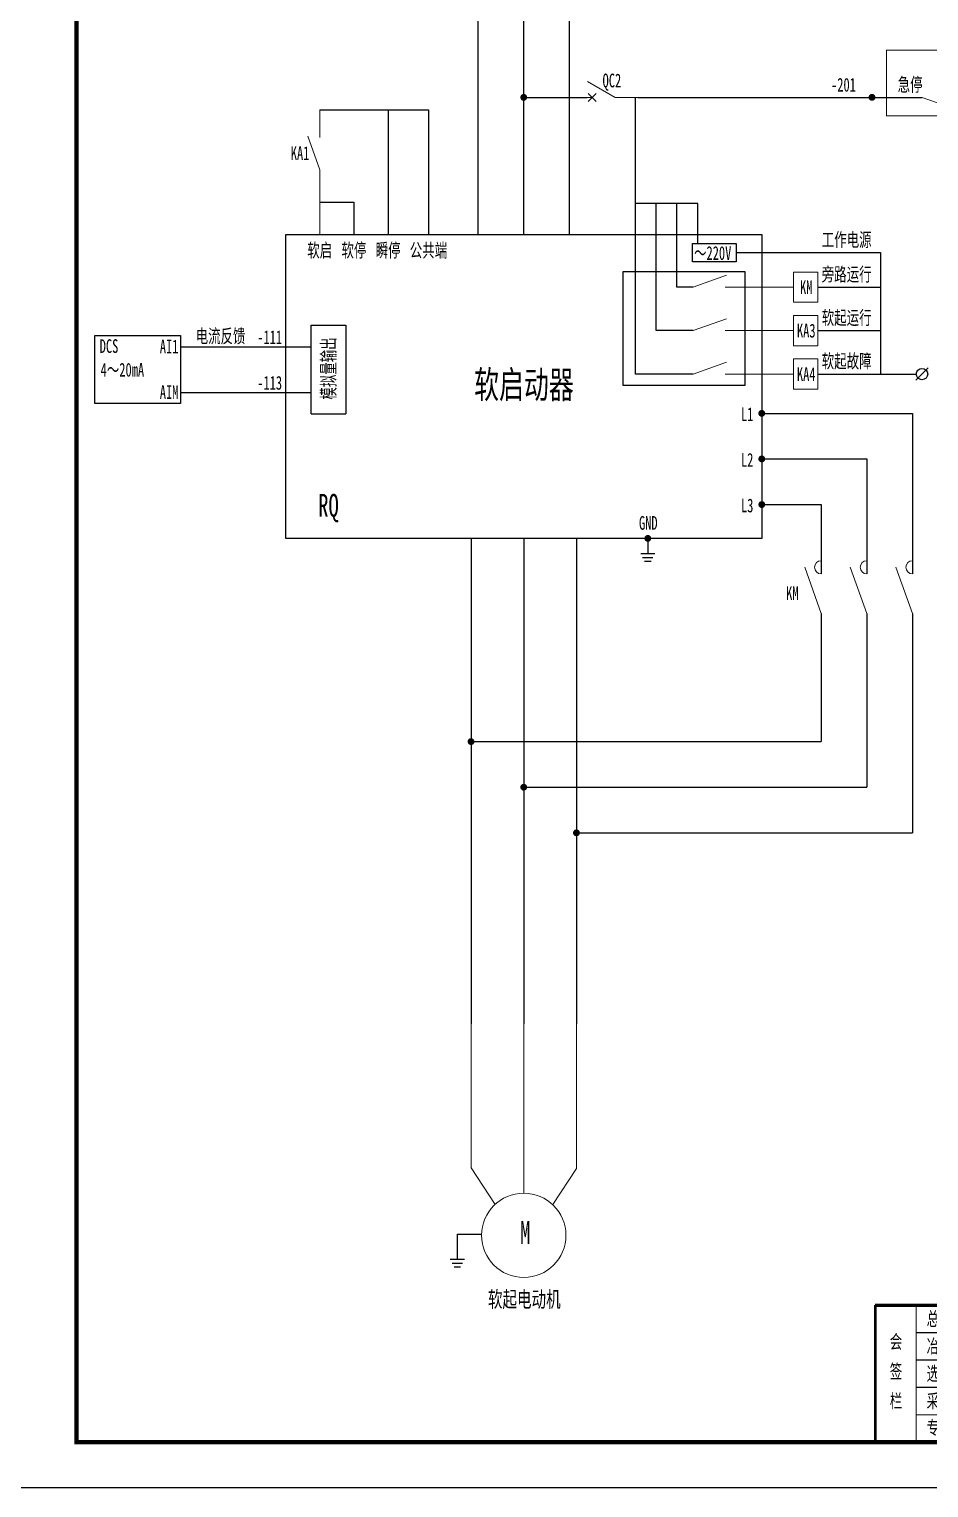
# Model space of a CAD drawing. Header units: millimetres. Extents: x -24326 to 675674, y 148048 to 606396.
# Drawn here: x 297438 to 317151, y 167048 to 199024 of the extents above; entities that cross this region are included whole.
import ezdxf
from ezdxf.enums import TextEntityAlignment as Align

# ---------------------------------------------------------------- set-up
doc = ezdxf.new("R2010")
doc.units = ezdxf.units.MM
doc.linetypes.add('常规', pattern=[20, 10, 0, 10])
for name, color, linetype, lineweight in [('1轮廓实线层', 3, 'Continuous', 5), ('_0', 7, 'Continuous', 25), ('SW', 8, 'Continuous', 20)]:
    doc.layers.add(name, color=color, linetype=linetype, lineweight=lineweight)
for name, color, linetype in [('BORDER', 7, 'Continuous'), ('MX', 3, 'Continuous'), ('TEXT', 4, 'Continuous'), ('动力平面导线层', 3, '常规'), ('动力平面设备层', 1, 'Continuous'), ('图框', 7, 'Continuous'), ('标注-照明', 7, 'Continuous'), ('照明平面导线层', 3, 'Continuous'), ('照明平面设备层', 1, 'Continuous'), ('表格图框层', 7, 'Continuous')]:
    doc.layers.add(name, color=color, linetype=linetype)
doc.styles.add('HZ', font='simsun.ttf', dxfattribs={"width": 0.75})
doc.styles.add('标准', font='NSimSun.ttf', dxfattribs={"width": 0.667})

# ---------------------------------------------------------------- blocks, each defined once
blk = doc.blocks.new('3')
at = {"layer": 'TEXT', "color": 7, "lineweight": 25, "style": 'HZ', "width": 0.75}
for s, height, p in [('铜陵有色设计研究院有限责任公司', 400, (221501, 249018)), ('Tongling Nonferrous Design and Research Institute Co.,Ltd.', 200, (221613, 248659))]:
    blk.add_text(s, height=height, dxfattribs=at).set_placement(p)
blk = doc.blocks.new('铜陵有色图签02')
at = {"layer": '图框', "linetype": 'Continuous', "lineweight": 50}
for p, q in [((-38401, 3003), (-38401, 1)), ((-29100, 3001), (-29100, 0))]:
    blk.add_line(p, q, dxfattribs=at)
at = {"layer": '图框', "color": 7, "linetype": 'Continuous', "lineweight": 25}
for p, q in [((-36201, 3010), (-36201, 9)), ((-34701, 3010), (-34701, 9)), ((-33401, 3017), (-33401, 16)), ((-31901, 3017), (-31901, 16)), ((-30601, 3017), (-30601, 16)), ((-29100, 1201), (-37501, 1201))]:
    blk.add_line(p, q, dxfattribs=at)
at = {"layer": '图框', "color": 7, "linetype": 'Continuous', "lineweight": 35}
for p, q in [((-27300, 3001), (-27300, 1)), ((-21600, 1197), (-21600, -3)), ((-17100, 1200), (-17100, 0)), ((-15450, 0), (-15450, 1200)), ((-14550, 1200), (-14550, 0)), ((-12000, 1201), (-12000, 1)), ((-6900, 1202), (-6900, 2))]:
    blk.add_line(p, q, dxfattribs=at)
at = {"layer": '图框', "lineweight": 25}
blk.add_line((-17723, 1830), (-13223, 1830), dxfattribs=at)
at = {"layer": '图框', "lineweight": 70, "const_width": 70}
blk.add_lwpolyline([(-17980, 3001), (0, 3001), (-38401, 3001)], dxfattribs=at)
at = {"layer": '图框', "color": 7, "linetype": 'Continuous', "lineweight": 25, "const_width": 25}
for points in [[(-37501, 3000), (-37501, 0)], [(-25800, 3001), (-25800, 1)], [(-24300, 3001), (-24300, 1)], [(-23100, 2401), (-37501, 2401)], [(-23100, 1801), (-37501, 1801)], [(-23100, 1201), (-29100, 1201)], [(-602, 943), (-932, 371), (-272, 371), (-602, 943)], [(-12900, 600), (-18000, 600), (-37501, 600)]]:
    blk.add_lwpolyline(points, dxfattribs=at)
at = {"layer": '图框', "linetype": 'Continuous', "lineweight": 50, "const_width": 50}
for points in [[(-23100, 3001), (-23100, 1)], [(-18000, 3000), (-18000, 0)]]:
    blk.add_lwpolyline(points, dxfattribs=at)
at = {"layer": '图框', "lineweight": 50, "const_width": 50}
for points in [[(-12900, 3001), (-12900, 1)], [(-7800, 3001), (-7800, 1)], [(0, 3000), (0, 0)], [(-23100, 1200), (0, 1200)]]:
    blk.add_lwpolyline(points, dxfattribs=at)
at = {"layer": '图框', "lineweight": 25, "const_width": 35}
blk.add_lwpolyline([(-17723, 1930), (-13223, 1930)], dxfattribs=at)
at = {"layer": '图框', "color": 7, "linetype": 'Continuous', "lineweight": 35, "const_width": 25}
blk.add_lwpolyline([(-1200, 1201), (-1200, 0)], dxfattribs=at)
at = {"layer": '图框', "linetype": 'Continuous', "lineweight": 70, "const_width": 70}
blk.add_lwpolyline([(-38401, 1), (0, 0)], dxfattribs=at)
at = {"layer": '图框', "lineweight": 25}
blk.add_blockref('3', (-228268, -246986), dxfattribs=at)
at = {"layer": 'TEXT', "color": 7, "lineweight": 25, "style": '标准', "width": 0.667}
for s, height, p in [('总  图', 300, (-36862, 2555)), ('建  筑', 300, (-34062, 2562)), ('热  工', 300, (-31262, 2562)), ('项目负责人', 350, (-28197, 2541)), ('会', 300, (-37942, 2054)), ('冶  炼', 300, (-36862, 1955)), ('化  工', 300, (-34062, 1962)), ('给排水', 300, (-31262, 1962)), ('审  定', 350, (-28197, 1941)), ('签', 300, (-37942, 1404)), ('选  矿', 300, (-36862, 1355)), ('暖  通', 300, (-34062, 1362)), ('自  控', 300, (-31262, 1362)), ('审  核', 350, (-28197, 1341)), ('栏', 300, (-37942, 754)), ('采  矿', 300, (-36862, 754)), ('机  械', 300, (-34062, 761)), ('电  气', 300, (-31262, 761)), ('校  对', 350, (-28197, 741)), ('项目编号', 350, (-22343, 730)), ('专业', 350, (-17559, 730)), ('比例', 350, (-15009, 730)), ('所属', 350, (-12438, 730)), ('图号', 350, (-7339, 495)), ('专  业', 300, (-36862, 170)), ('签  字', 300, (-35449, 170)), ('专  业', 300, (-34062, 177)), ('签  字', 300, (-32649, 177)), ('专  业', 300, (-31262, 177)), ('签  字', 300, (-29849, 177)), ('设  计', 350, (-28197, 139)), ('设计阶段', 350, (-22343, 130)), ('图幅', 350, (-17559, 130)), ('日期', 350, (-15009, 130)), ('图号', 350, (-12438, 130))]:
    blk.add_text(s, height=height, dxfattribs=at).set_placement(p, align=Align.CENTER)
blk = doc.blocks.new('*U51')
at = {"layer": '1轮廓实线层'}
for p, q in [((0, 15), (0, 10)), ((0, 5), (-3.5, 11.06)), ((0, 10), (-0.88, 10.88)), ((0, 10), (-0.88, 9.12)), ((0, 10), (0.88, 10.88)), ((0, 10), (0.88, 9.12)), ((0, 5), (0, 0))]:
    blk.add_line(p, q, dxfattribs=at)

msp = doc.modelspace()

# ---------------------------------------------------------------- linework, layer by layer
at = {"linetype": 'ByBlock'}
for q in [(317133.86764, 191596.74523), (316868.36498, 191331.24258)]:
    msp.add_line((317001.11631, 191463.99391), q, dxfattribs=at)
at = {"color": 7, "linetype": 'ByBlock', "lineweight": 20, "const_width": 75}
for points in [[(308237.04844, 197529.49008, 1), (308312.04844, 197529.49008, 1)], [(315868.68536, 197529.49008, 1), (315943.68536, 197529.49008, 1)], [(313453.37842, 190602.49913, 1), (313528.37842, 190602.49913, 1)], [(313453.37842, 189602.49913, 1), (313528.37842, 189602.49913, 1)], [(313453.37842, 188602.49894, 1), (313528.37842, 188602.49894, 1)], [(310955.72357, 187861.46685, 1), (311030.72357, 187861.46685, 1)], [(307082.18306, 183406.55533, 1), (307157.18306, 183406.55533, 1)], [(308237.04844, 182406.55533, 1), (308312.04844, 182406.55533, 1)], [(309391.91404, 181406.55533, 1), (309466.91404, 181406.55533, 1)]]:
    msp.add_lwpolyline(points, format="xyb", close=True, dxfattribs=at)
at = {"linetype": 'ByBlock'}
msp.add_circle((317001.11631, 191463.99391), 125, dxfattribs=at)
at = {"layer": '_0', "color": 0, "linetype": 'ByBlock'}
for p, q in [((307274.53202, 194522.73738), (307274.53202, 203008.17077)), ((308274.53202, 194522.73738), (308274.53202, 203008.17077)), ((309274.53202, 194522.73738), (309274.53202, 203008.17077)), ((303618.78955, 190589.00867), (303618.78955, 192535.59404)), ((303618.78955, 192535.59404), (304375.07589, 192535.59404)), ((304375.07589, 192535.59404), (304375.07589, 190589.00867)), ((300753.58278, 192062.30136), (303618.78955, 192062.30136)), ((300753.58278, 191062.30136), (303618.78955, 191062.30136)), ((303618.78955, 190589.00867), (304375.07589, 190589.00867)), ((310993.22357, 187861.46685), (310993.22357, 187529.95131)), ((306820.05951, 172609.77561), (307352.35354, 172609.77561))]:
    msp.add_line(p, q, dxfattribs=at)
at = {"layer": '_0', "color": 4, "linetype": 'ByBlock', "ltscale": 10}
for p, q in [((298875.08207, 192308.24306), (300753.58278, 192308.24306)), ((298875.08207, 190816.35966), (298875.08207, 192308.24306)), ((300753.58278, 192308.24306), (300753.58278, 190816.35966)), ((300753.58278, 190816.35966), (298875.08207, 190816.35966))]:
    msp.add_line(p, q, dxfattribs=at)
at = {"layer": '_0', "linetype": 'ByBlock'}
msp.add_line((306820.05951, 172057.39171), (306820.05951, 172609.77561), dxfattribs=at)
at = {"layer": 'BORDER', "linetype": 'ByBlock'}
for p, q in [((313490.862, 190602.49913), (316791.83201, 190602.49913)), ((316791.83201, 190602.49913), (316791.83201, 187083.53806)), ((313490.862, 189602.49913), (315791.83201, 189602.49913)), ((315791.83201, 189602.49913), (315791.83201, 187083.53806)), ((314791.83195, 188602.49894), (314791.83214, 187083.53806)), ((307119.6662, 187861.46685), (307119.66724, 177218.71544)), ((308274.53202, 187861.46685), (308274.53202, 177218.71544)), ((309429.39762, 187861.46685), (309429.39762, 177218.71544)), ((314791.83201, 186217.38886), (314791.83201, 183406.55533)), ((315791.83201, 186217.38886), (315791.83201, 182406.55533)), ((316791.83201, 186217.38886), (316791.83201, 181406.55533)), ((307119.66664, 183406.55533), (314791.83201, 183406.55533)), ((308274.53202, 182406.55533), (315791.83201, 182406.55533)), ((309429.39762, 181406.55533), (316791.83201, 181406.55533))]:
    msp.add_line(p, q, dxfattribs=at)
at = {"layer": 'MX', "color": 7, "linetype": 'ByBlock', "lineweight": 20}
for p, q in [((314791.83201, 186217.38886), (314430.93651, 187227.89626)), ((315791.832, 186217.38886), (315430.9365, 187227.89626)), ((316791.832, 186217.38886), (316430.9365, 187227.89626)), ((307119.66642, 177227.57052), (307119.66642, 174062.44843)), ((308274.53202, 177218.71544), (308274.53202, 173507.68766)), ((309429.39762, 177218.71544), (309429.39762, 174044.58275)), ((307119.66642, 174062.44843), (307651.81458, 173255.69002)), ((309429.39762, 174044.58275), (308909.03389, 173255.69002))]:
    msp.add_line(p, q, dxfattribs=at)
msp.add_circle((308274.89295, 172583.79525), 923.89248, dxfattribs=at)
for centre in [(314791.83201, 187227.89626), (315791.832, 187227.89626), (316791.832, 187227.89626)]:
    msp.add_arc(centre, 144.3582, 89.999997225, 269.99999445, dxfattribs=at)
at = {"layer": 'TEXT', "color": 7, "linetype": 'ByBlock', "ltscale": 100}
msp.add_line((303058.20204, 187861.46685), (303058.20204, 194522.73738), dxfattribs=at)
at = {"layer": '动力平面导线层', "color": 0, "linetype": 'ByBlock'}
for p, q in [((310722.40482, 195203.59095), (310722.40482, 197529.49008)), ((310774.53202, 197529.49008), (317002.43189, 197529.49008)), ((303803.75824, 197256.57165), (306186.94309, 197256.57165)), ((305303.75824, 197256.57165), (305303.75824, 194522.73738)), ((306186.94309, 197256.57165), (306186.94309, 194522.73738)), ((303803.75824, 195230.20513), (304553.75824, 195230.20513)), ((304553.75824, 195230.20513), (304553.75824, 194522.73738)), ((312085.65197, 195203.59095), (310722.40482, 195203.59095)), ((310722.40482, 191463.99391), (310722.40482, 195203.59095)), ((311176.82054, 192415.67786), (311176.82054, 195203.59095)), ((311631.23625, 193367.36181), (311631.23625, 195203.59095)), ((312085.65197, 194324.86685), (312085.65197, 195203.59095)), ((312932.88418, 194125.62875), (316093.80329, 194125.62875)), ((316093.80329, 194125.62875), (316093.80329, 191463.99391)), ((311989.54936, 193367.36181), (311631.23625, 193367.36181)), ((314719.20886, 193367.36181), (316093.80329, 193367.36181)), ((311989.54936, 192415.67786), (311176.82054, 192415.67786)), ((314719.20886, 192415.67786), (316093.80329, 192415.67786)), ((311989.54936, 191463.99391), (310722.40482, 191463.99391)), ((314719.20886, 191463.99391), (316876.11631, 191463.99391))]:
    msp.add_line(p, q, dxfattribs=at)
at = {"layer": '动力平面导线层', "color": 0}
msp.add_line((313490.87842, 188602.49894), (314791.83195, 188602.49894), dxfattribs=at)
at = {"layer": '动力平面导线层', "color": 3, "linetype": 'ByBlock'}
msp.add_lwpolyline([(311974.16677, 194324.86685), (312932.88418, 194324.86685), (312932.88418, 193923.17455), (311974.16677, 193923.17455)], close=True, dxfattribs=at)
at = {"layer": '动力平面导线层', "linetype": 'ByBlock'}
msp.add_lwpolyline([(310455.58279, 193709.73369), (313116.59188, 193709.73369), (313116.59188, 191213.6088), (310455.58279, 191213.6088)], close=True, dxfattribs=at)
at = {"layer": '动力平面设备层', "color": 0, "linetype": 'ByBlock', "lineweight": -3, "ltscale": 100}
for p, q in [((303058.20204, 194522.73738), (313490.862, 194522.73738)), ((313490.862, 194522.73738), (313490.862, 187861.46685)), ((313490.862, 187861.46685), (303058.20204, 187861.46685)), ((310838.45198, 187529.95131), (311147.99517, 187529.95131)), ((310880.16187, 187445.73684), (311106.28528, 187445.73684)), ((310921.87176, 187361.52236), (311064.57538, 187361.52236)), ((306665.28791, 172057.39171), (306974.8311, 172057.39171)), ((306706.9978, 171973.17723), (306933.12121, 171973.17723)), ((306748.7077, 171888.96276), (306891.41132, 171888.96276))]:
    msp.add_line(p, q, dxfattribs=at)
at = {"layer": '图框', "linetype": 'Continuous', "lineweight": 100, "const_width": 100}
msp.add_lwpolyline([(298473.59742, 168047.80554), (354373.59742, 168047.80554), (354373.59742, 208047.80554), (298473.59742, 208047.80554)], close=True, dxfattribs=at)
at = {"layer": '标注-照明', "linetype": 'ByBlock', "lineweight": 25, "ltscale": 100}
msp.add_line((308274.53202, 197529.49008), (309664.2207, 197529.49008), dxfattribs=at)
at = {"layer": '照明平面导线层', "color": 6, "linetype": 'ByBlock', "lineweight": 20}
for p, q in [((316220.15804, 198562.81903), (330072.54707, 198562.81903)), ((320740.63736, 197127.98875), (316220.15804, 197127.98875))]:
    msp.add_line(p, q, dxfattribs=at)
at = {"layer": '照明平面导线层', "color": 0, "linetype": 'ByBlock', "lineweight": 20}
for p, q in [((317002.43189, 197529.49008), (317733.54602, 197268.05801)), ((303803.75824, 196646.02017), (303803.75824, 197256.57165)), ((303803.75824, 195944.27892), (303542.32616, 196675.39306)), ((303803.75824, 195944.27892), (303803.75824, 194522.73738)), ((311989.54936, 193367.36181), (312720.6635, 193628.79388)), ((312691.29061, 193367.36181), (314183.46138, 193367.36181)), ((314719.20886, 193367.36181), (314758.69025, 193367.36181)), ((311989.54936, 192415.67786), (312720.6635, 192677.10993)), ((312691.29061, 192415.67786), (314183.46138, 192415.67786)), ((311989.54936, 191463.99391), (312720.6635, 191725.42598)), ((312691.29061, 191463.99391), (314183.46138, 191463.99391))]:
    msp.add_line(p, q, dxfattribs=at)
for points in [[(314183.46138, 193698.13516), (314719.20886, 193698.13516), (314719.20886, 193036.58847), (314183.46138, 193036.58847)], [(314183.46138, 192746.4512), (314719.20886, 192746.4512), (314719.20886, 192084.90451), (314183.46138, 192084.90451)], [(314183.46138, 191794.76725), (314719.20886, 191794.76725), (314719.20886, 191133.22056), (314183.46138, 191133.22056)]]:
    msp.add_lwpolyline(points, close=True, dxfattribs=at)
at = {"layer": '照明平面设备层', "color": 0, "lineweight": -3, "ltscale": 100}
msp.add_lwpolyline([(295973.59742, 209047.80554), (355373.59742, 209047.80554), (355373.59742, 167047.80554), (295973.59742, 167047.80554)], close=True, dxfattribs=at)
at = {"layer": '表格图框层', "color": 6, "linetype": 'ByBlock', "lineweight": 20, "ltscale": 50}
msp.add_line((316220.15804, 197127.98875), (316220.15804, 198562.81903), dxfattribs=at)

# ---------------------------------------------------------------- block references
at = {"layer": '_0', "color": 3, "linetype": 'ByBlock', "xscale": -100, "yscale": 100, "zscale": 100, "rotation": 90}
msp.add_blockref('*U51', (310774.53202, 197529.49008), dxfattribs=at)
at = {"layer": '图框', "lineweight": 25}
msp.add_blockref('铜陵有色图签02', (354373.59742, 168047.80554), dxfattribs=at)

# ---------------------------------------------------------------- texts
at = {"layer": 'SW', "color": 4, "linetype": 'ByBlock', "lineweight": 25, "style": '标准', "width": 0.667}
msp.add_text('软起电动机', height=350, dxfattribs=at).set_placement((308286.30206, 171007.3504), align=Align.CENTER)
at = {"layer": 'TEXT', "color": 7, "linetype": 'ByBlock', "ltscale": 100, "style": '标准', "width": 0.667}
for s, height, p in [('QC2', 300, (310205.8984, 197749.73328)), ('KA1', 300, (303373.7713, 196157.72624)), ('工作电源', 300, (315350.64782, 194258.77963)), ('软启', 300, (303803.75824, 194027.17386)), ('软停', 300, (304553.75824, 194027.17386)), ('瞬停', 300, (305303.75824, 194027.17386)), ('公共端', 300, (306186.94309, 194027.17386)), ('～220V', 300, (312415.20269, 193967.15189)), ('旁路运行', 300, (315350.64782, 193500.51269)), ('KM', 300, (314464.8717, 193216.92831)), ('软起运行', 300, (315350.64782, 192548.82874)), ('KA3', 300, (314464.8717, 192265.24435)), ('电流反馈', 300, (301631.08258, 192146.84038)), ('软起故障', 300, (315350.64782, 191597.14478)), ('软启动器', 600, (308279.21882, 190932.54361)), ('KA4', 300, (314464.8717, 191313.5604)), ('L1', 300, (313170.3541, 190433.21793)), ('L2', 300, (313170.33768, 189433.21793)), ('L3', 300, (313170.33768, 188433.21774)), ('GND', 300, (311003.35973, 188050.58506)), ('KM', 300, (314160.67274, 186510.86364)), ('M', 500, (308307.63036, 172396.58415))]:
    msp.add_text(s, height=height, dxfattribs=at).set_placement(p, align=Align.CENTER)
at = {"layer": 'TEXT', "color": 2, "linetype": 'ByBlock', "ltscale": 100, "style": '标准', "width": 0.667}
msp.add_text('-201', height=300, dxfattribs=at).set_placement((315280.45672, 197655.96628), align=Align.CENTER)
at = {"layer": 'TEXT', "color": 1, "linetype": 'ByBlock', "ltscale": 100, "style": '标准', "width": 0.667}
msp.add_text('急停', height=300, dxfattribs=at).set_placement((316741.12116, 197660.20352), align=Align.CENTER)
at = {"layer": 'TEXT', "color": 4, "linetype": 'ByBlock', "ltscale": 100, "style": '标准', "width": 0.667}
msp.add_text('DCS', height=300, dxfattribs=at).set_placement((298982.54289, 191926.42488))
at = {"layer": 'TEXT', "color": 7, "linetype": 'ByBlock', "ltscale": 100, "style": '标准', "width": 0.667}
for s, p in [('AI1', (300708.01522, 191918.98824)), ('AIM', (300708.01522, 190918.98824))]:
    msp.add_text(s, height=300, dxfattribs=at).set_placement(p, align=Align.RIGHT)
at = {"layer": 'TEXT', "color": 2, "linetype": 'ByBlock', "ltscale": 100, "style": '标准', "width": 0.667}
for s, p in [('-111', (302979.16633, 192121.73505)), ('-113', (302979.16633, 191121.73505))]:
    msp.add_text(s, height=300, dxfattribs=at).set_placement(p, align=Align.RIGHT)
at = {"layer": 'TEXT', "color": 0, "linetype": 'ByBlock', "ltscale": 100, "style": '标准', "width": 0.667}
msp.add_text('模拟量输出', height=300, rotation=90, dxfattribs=at).set_placement((304143.77738, 191585.59404), align=Align.CENTER)
at = {"layer": 'TEXT', "color": 7, "linetype": 'ByBlock', "ltscale": 100, "style": '标准', "width": 0.667}
msp.add_text('4～20mA', height=300, dxfattribs=at).set_placement((299479.59949, 191555.82979), align=Align.MIDDLE)
at = {"layer": 'TEXT', "color": 0, "linetype": 'ByBlock', "ltscale": 100, "style": '标准', "width": 0.667}
msp.add_text('RQ', height=500, dxfattribs=at).set_placement((303768.82467, 188335.89057))

doc.saveas('drawing.dxf')
